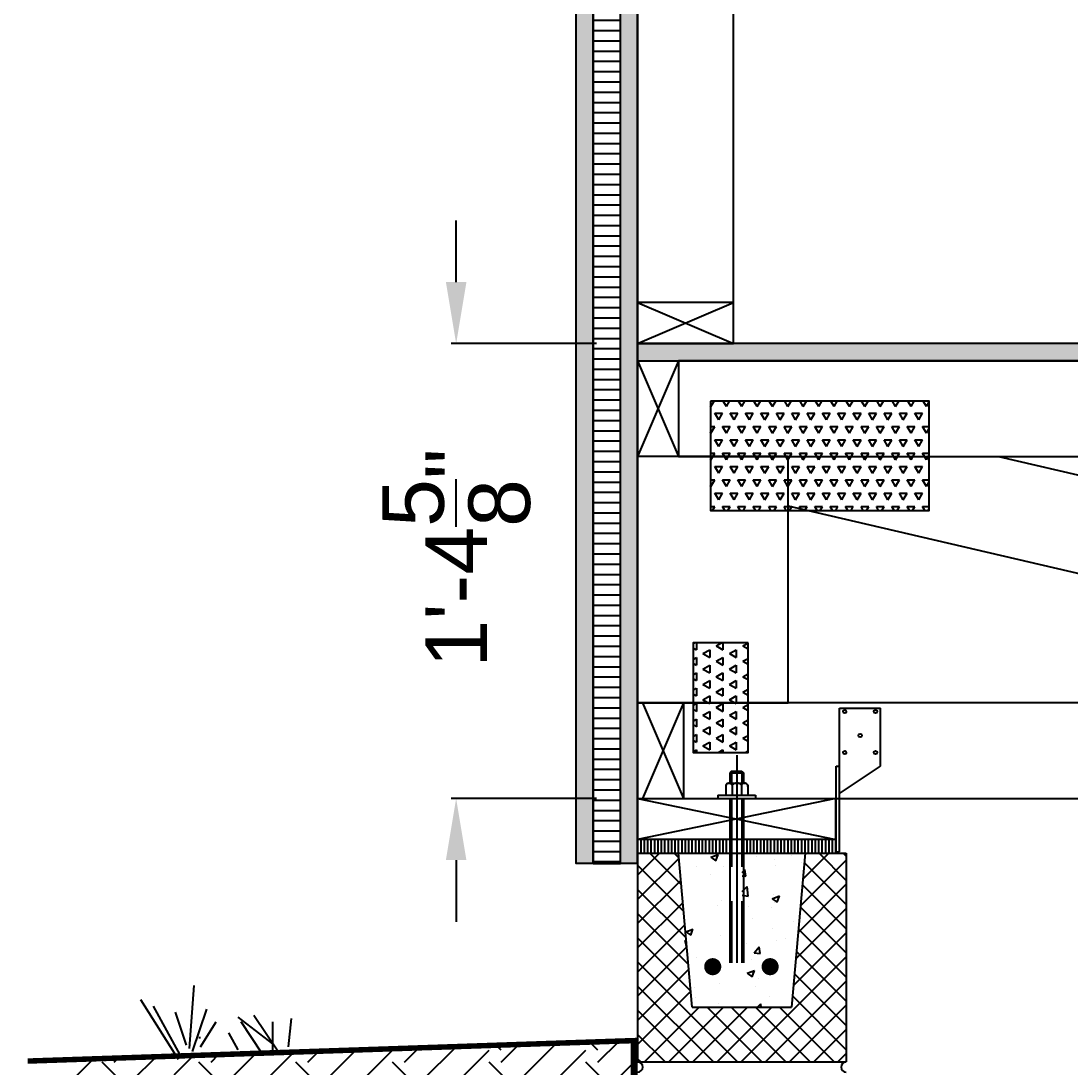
# Model space of a CAD drawing. Header units: inches. Extents: x -1316 to 22433, y -200 to 8737.
# Drawn here: x 981.29 to 1019.67, y -83.29 to -45.03 of the extents above; entities that cross this region are included whole.
import ezdxf

# ---------------------------------------------------------------- set-up
doc = ezdxf.new("R2010")
doc.units = ezdxf.units.IN
doc.header["$LTSCALE"] = 10
doc.header["$MEASUREMENT"] = 0
doc.header["$PDMODE"] = 34
doc.header["$PDSIZE"] = 18
doc.linetypes.add('CENTER', pattern=[2, 1.25, -0.25, 0.25, -0.25])
doc.linetypes.add('HIDDEN', pattern=[0.375, 0.25, -0.125])
doc.layers.get('0').update_dxf_attribs({"linetype": 'CONTINUOUS'})
doc.layers.get('DefPoints').update_dxf_attribs({"linetype": 'CONTINUOUS'})
for name, color, linetype in [('S-DIMS', 4, 'CONTINUOUS'), ('S-FLOR', 7, 'CONTINUOUS'), ('S-FOUND', 7, 'CONTINUOUS'), ('S-HATCH', 5, 'CONTINUOUS'), ('S-HDWR', 104, 'CONTINUOUS'), ('S-PLATE', 190, 'CONTINUOUS'), ('S-WALL', 6, 'CONTINUOUS')]:
    doc.layers.add(name, color=color, linetype=linetype)
doc.styles.add('style1', font='arial.ttf')
doc.dimstyles.new('1-2', dxfattribs={"dimtxt": 2.25, "dimasz": 2.25, "dimexe": 0.18, "dimexo": 1.5, "dimgap": 1.5, "dimtad": 0, "dimdec": 4, "dimrnd": 0.0625, "dimzin": 0, "dimdsep": 46, "dimlunit": 4, "dimtxsty": 'style1', "dimcen": 0.09, "dimazin": 0, "dimtfac": 1, "dimtdec": 4, "dimtofl": 0, "dimtmove": 0, "dimatfit": 0, "dimfxl": 1, "dimtolj": 1, "dimtzin": 0, "dimarcsym": 0})
pattern_1 = [(90, (1319.4375, 2e-13), (-0.25, 2e-17), []), (135, (1319.4375, 2e-13), (-0.5, -0.5), [0.3535534, -0.7071077])]

# ---------------------------------------------------------------- blocks, each defined once
blk = doc.blocks.new('*X626')
at = {"color": 0}
for p, q in [((23.36, 58.291), (23.298, 58.353)), ((23.36, 57.849), (23.884, 58.373)), ((24.023, 57.186), (25.256, 58.419)), ((26.896, 58.291), (26.718, 58.468)), ((26.896, 57.849), (27.543, 58.496)), ((27.559, 57.186), (28.915, 58.543)), ((30.431, 58.291), (30.138, 58.584)), ((30.431, 57.849), (31.202, 58.62)), ((11.079, 57.058), (11.991, 57.971)), ((12.754, 57.849), (12.906, 58.002)), ((13.416, 57.186), (14.278, 58.048)), ((14.079, 56.523), (15.651, 58.094)), ((16.289, 57.849), (16.565, 58.125)), ((16.952, 57.186), (17.938, 58.172)), ((17.615, 56.523), (19.31, 58.218)), ((19.825, 57.849), (20.225, 58.249)), ((20.488, 57.186), (21.597, 58.295)), ((21.15, 56.523), (22.918, 58.291)), ((24.686, 56.523), (26.454, 58.291)), ((28.222, 56.523), (29.989, 58.291)), ((14.079, 56.081), (12.312, 57.849)), ((17.615, 56.081), (15.847, 57.849)), ((21.15, 56.081), (19.383, 57.849)), ((24.686, 56.081), (22.918, 57.849)), ((28.222, 56.081), (26.454, 57.849)), ((31.707, 56.132), (29.989, 57.849)), ((31.094, 57.186), (31.707, 57.799)), ((13.416, 55.418), (11.649, 57.186)), ((16.952, 55.418), (15.184, 57.186)), ((20.488, 55.418), (18.72, 57.186)), ((24.023, 55.418), (22.255, 57.186)), ((27.559, 55.418), (25.791, 57.186)), ((31.094, 55.418), (29.326, 57.186)), ((16.289, 54.755), (14.521, 56.523)), ((19.825, 54.755), (18.057, 56.523)), ((23.36, 54.755), (21.592, 56.523)), ((26.896, 54.755), (25.128, 56.523)), ((30.431, 54.755), (28.663, 56.523)), ((12.754, 54.755), (11.275, 56.234)), ((12.754, 54.314), (14.521, 56.081)), ((16.289, 54.314), (18.057, 56.081)), ((19.825, 54.314), (21.592, 56.081)), ((23.36, 54.314), (25.128, 56.081)), ((26.896, 54.314), (28.663, 56.081)), ((11.482, 55.252), (11.649, 55.418)), ((13.416, 53.651), (15.184, 55.418)), ((16.952, 53.651), (18.72, 55.418)), ((20.488, 53.651), (22.255, 55.418)), ((24.023, 53.651), (25.791, 55.418)), ((27.559, 53.651), (29.326, 55.418)), ((30.431, 54.314), (31.707, 55.589)), ((11.675, 54.119), (12.312, 54.755)), ((14.079, 52.988), (15.847, 54.755)), ((17.615, 52.988), (19.383, 54.755)), ((21.15, 52.988), (22.918, 54.755)), ((24.686, 52.988), (26.454, 54.755)), ((28.222, 52.988), (29.989, 54.755)), ((14.079, 52.546), (12.312, 54.314)), ((17.615, 52.546), (15.847, 54.314)), ((21.15, 52.546), (19.383, 54.314)), ((24.686, 52.546), (22.918, 54.314)), ((28.222, 52.546), (26.454, 54.314)), ((31.707, 52.596), (29.989, 54.314)), ((31.094, 53.651), (31.707, 54.263)), ((13.416, 51.883), (11.75, 53.55)), ((16.952, 51.883), (15.184, 53.651)), ((20.488, 51.883), (18.72, 53.651)), ((24.023, 51.883), (22.255, 53.651)), ((27.559, 51.883), (25.791, 53.651)), ((31.094, 51.883), (29.326, 53.651)), ((16.289, 51.22), (14.521, 52.988)), ((19.825, 51.22), (18.057, 52.988)), ((23.36, 51.22), (21.592, 52.988)), ((26.896, 51.22), (25.128, 52.988)), ((30.431, 51.22), (28.663, 52.988)), ((12.754, 50.778), (14.521, 52.546)), ((16.289, 50.778), (18.057, 52.546)), ((19.825, 50.778), (21.592, 52.546)), ((23.36, 50.778), (25.128, 52.546)), ((26.896, 50.778), (28.663, 52.546)), ((12.754, 51.22), (11.896, 52.078)), ((13.416, 50.115), (15.184, 51.883)), ((16.952, 50.115), (18.72, 51.883)), ((20.488, 50.115), (22.255, 51.883)), ((24.023, 50.115), (25.791, 51.883)), ((27.559, 50.115), (29.326, 51.883)), ((30.431, 50.778), (31.707, 52.053)), ((12.015, 50.923), (12.312, 51.22)), ((14.079, 49.452), (15.847, 51.22)), ((17.615, 49.452), (19.383, 51.22)), ((21.15, 49.452), (22.918, 51.22)), ((24.686, 49.452), (26.454, 51.22)), ((28.222, 49.452), (29.989, 51.22)), ((14.079, 49.01), (12.312, 50.778)), ((17.615, 49.01), (15.847, 50.778)), ((21.15, 49.01), (19.383, 50.778)), ((24.686, 49.01), (22.918, 50.778)), ((28.222, 49.01), (26.454, 50.778)), ((31.707, 49.061), (29.989, 50.778)), ((31.094, 50.115), (31.707, 50.728)), ((16.952, 48.347), (15.184, 50.115)), ((20.488, 48.347), (18.72, 50.115)), ((24.023, 48.347), (22.255, 50.115)), ((27.559, 48.347), (25.791, 50.115)), ((31.094, 48.347), (29.326, 50.115)), ((16.289, 47.684), (14.521, 49.452)), ((19.825, 47.684), (18.057, 49.452)), ((23.36, 47.684), (21.592, 49.452)), ((26.896, 47.684), (25.128, 49.452)), ((30.431, 47.684), (28.663, 49.452)), ((13.416, 48.347), (12.813, 48.951)), ((13.27, 47.759), (14.521, 49.01)), ((16.289, 47.242), (18.057, 49.01)), ((19.825, 47.242), (21.592, 49.01)), ((23.36, 47.242), (25.128, 49.01)), ((26.896, 47.242), (28.663, 49.01)), ((30.431, 47.242), (31.707, 48.518)), ((13.484, 46.647), (15.184, 48.347)), ((16.952, 46.58), (18.72, 48.347)), ((20.488, 46.58), (22.255, 48.347)), ((24.023, 46.58), (25.791, 48.347)), ((27.559, 46.58), (29.326, 48.347)), ((14.079, 45.917), (15.847, 47.684)), ((17.615, 45.917), (19.383, 47.684)), ((21.15, 45.917), (22.918, 47.684)), ((24.686, 45.917), (26.454, 47.684)), ((28.222, 45.917), (29.989, 47.684)), ((17.615, 45.475), (15.847, 47.242)), ((21.15, 45.475), (19.383, 47.242)), ((24.686, 45.475), (22.918, 47.242)), ((28.222, 45.475), (26.454, 47.242)), ((31.707, 45.525), (29.989, 47.242)), ((31.094, 46.58), (31.707, 47.192)), ((16.952, 44.812), (15.184, 46.58)), ((20.488, 44.812), (18.72, 46.58)), ((24.023, 44.812), (22.255, 46.58)), ((27.559, 44.812), (25.791, 46.58)), ((31.094, 44.812), (29.326, 46.58)), ((14.079, 45.475), (13.524, 46.03)), ((16.289, 44.149), (14.521, 45.917)), ((19.825, 44.149), (18.057, 45.917)), ((23.36, 44.149), (21.592, 45.917)), ((26.896, 44.149), (25.128, 45.917)), ((30.431, 44.149), (28.663, 45.917)), ((13.308, 44.261), (14.521, 45.475)), ((16.289, 43.707), (18.057, 45.475)), ((19.825, 43.707), (21.592, 45.475)), ((23.36, 43.707), (25.128, 45.475)), ((26.896, 43.707), (28.663, 45.475)), ((30.431, 43.707), (31.707, 44.982)), ((13.416, 43.044), (15.184, 44.812)), ((16.952, 43.044), (18.72, 44.812)), ((20.488, 43.044), (22.255, 44.812)), ((24.023, 43.044), (25.791, 44.812)), ((27.709, 43.195), (29.326, 44.812)), ((14.079, 42.381), (15.847, 44.149)), ((17.615, 42.381), (19.383, 44.149)), ((21.15, 42.381), (22.918, 44.149)), ((24.841, 42.536), (26.454, 44.149)), ((29.274, 43.434), (29.989, 44.149)), ((17.615, 41.939), (15.847, 43.707)), ((21.15, 41.939), (19.383, 43.707)), ((24.371, 42.254), (22.918, 43.707)), ((27.066, 43.094), (26.454, 43.707)), ((30.125, 43.572), (29.989, 43.707)), ((14.079, 41.939), (12.894, 43.125)), ((16.952, 41.276), (15.184, 43.044)), ((20.488, 41.276), (18.72, 43.044)), ((23.7, 41.599), (22.255, 43.044)), ((25.947, 42.888), (25.791, 43.044)), ((13.416, 41.276), (12.428, 42.265)), ((16.289, 40.613), (14.521, 42.381)), ((19.825, 40.613), (18.057, 42.381)), ((23.115, 40.859), (21.592, 42.381)), ((12.754, 40.171), (14.521, 41.939)), ((16.289, 40.171), (18.057, 41.939)), ((19.825, 40.171), (21.592, 41.939)), ((12.754, 40.613), (11.907, 41.46)), ((13.416, 39.508), (15.184, 41.276)), ((16.952, 39.508), (18.72, 41.276)), ((20.488, 39.508), (22.255, 41.276)), ((10.544, 38.846), (12.312, 40.613)), ((14.079, 38.846), (15.847, 40.613)), ((17.615, 38.846), (19.383, 40.613)), ((21.15, 38.846), (22.918, 40.613)), ((14.079, 38.404), (12.312, 40.171)), ((17.615, 38.404), (15.847, 40.171)), ((21.15, 38.404), (19.383, 40.171)), ((13.416, 37.741), (11.649, 39.508)), ((16.952, 37.741), (15.184, 39.508)), ((20.488, 37.741), (18.72, 39.508)), ((22.329, 39.435), (22.255, 39.508)), ((10.544, 38.404), (10.06, 38.888)), ((12.754, 37.078), (10.986, 38.846)), ((16.289, 37.078), (14.521, 38.846)), ((19.825, 37.078), (18.057, 38.846)), ((22.041, 38.397), (21.592, 38.846)), ((9.342, 36.76), (10.986, 38.404)), ((12.754, 36.636), (14.521, 38.404)), ((16.289, 36.636), (18.057, 38.404)), ((19.825, 36.636), (21.592, 38.404)), ((9.881, 37.741), (9.584, 38.037)), ((9.881, 35.973), (11.649, 37.741)), ((13.416, 35.973), (15.184, 37.741)), ((16.952, 35.973), (18.72, 37.741)), ((20.488, 35.973), (21.976, 37.461)), ((10.544, 35.31), (12.312, 37.078)), ((14.079, 35.31), (15.847, 37.078)), ((17.615, 35.31), (19.383, 37.078)), ((14.079, 34.868), (12.312, 36.636)), ((17.615, 34.868), (15.847, 36.636)), ((21.15, 34.868), (19.383, 36.636)), ((21.15, 35.31), (22.129, 36.289)), ((10.544, 34.868), (9.444, 35.968)), ((13.416, 34.205), (11.649, 35.973)), ((16.952, 34.205), (15.184, 35.973)), ((20.488, 34.205), (18.72, 35.973)), ((12.754, 33.542), (10.986, 35.31)), ((16.289, 33.542), (14.521, 35.31)), ((19.825, 33.542), (18.057, 35.31)), ((23.36, 33.542), (21.592, 35.31)), ((9.503, 33.386), (10.986, 34.868)), ((12.754, 33.1), (14.521, 34.868)), ((16.289, 33.1), (18.057, 34.868)), ((19.825, 33.1), (21.592, 34.868)), ((9.881, 34.205), (9.572, 34.514)), ((9.881, 32.437), (11.649, 34.205)), ((13.416, 32.437), (15.184, 34.205)), ((16.952, 32.437), (18.72, 34.205)), ((20.488, 32.437), (22.255, 34.205)), ((10.544, 31.774), (12.312, 33.542)), ((14.079, 31.774), (15.847, 33.542)), ((17.615, 31.774), (19.383, 33.542)), ((21.15, 31.774), (22.918, 33.542)), ((14.079, 31.333), (12.312, 33.1)), ((17.615, 31.333), (15.847, 33.1)), ((21.15, 31.333), (19.383, 33.1)), ((23.644, 32.374), (22.918, 33.1)), ((23.36, 33.1), (23.644, 33.384)), ((10.544, 31.333), (9.428, 32.448)), ((13.416, 30.67), (11.649, 32.437)), ((16.952, 30.67), (15.184, 32.437)), ((20.488, 30.67), (18.72, 32.437)), ((23.644, 31.049), (22.255, 32.437)), ((12.754, 30.007), (10.986, 31.774)), ((16.289, 30.007), (14.521, 31.774)), ((19.825, 30.007), (18.057, 31.774)), ((23.36, 30.007), (21.592, 31.774)), ((9.881, 30.67), (9.4, 31.15)), ((9.592, 29.939), (10.986, 31.333)), ((12.754, 29.565), (14.521, 31.333)), ((16.289, 29.565), (18.057, 31.333)), ((19.825, 29.565), (21.592, 31.333)), ((9.99, 29.011), (11.649, 30.67)), ((13.416, 28.902), (15.184, 30.67)), ((16.952, 28.902), (18.72, 30.67)), ((20.488, 28.902), (22.255, 30.67)), ((10.544, 28.239), (12.312, 30.007)), ((14.079, 28.239), (15.847, 30.007)), ((17.615, 28.239), (19.383, 30.007)), ((21.15, 28.239), (22.918, 30.007)), ((14.079, 27.797), (12.312, 29.565)), ((17.615, 27.797), (15.847, 29.565)), ((21.15, 27.797), (19.383, 29.565)), ((23.644, 28.839), (22.918, 29.565)), ((23.36, 29.565), (23.644, 29.849)), ((13.416, 27.134), (11.649, 28.902)), ((16.952, 27.134), (15.184, 28.902)), ((20.488, 27.134), (18.72, 28.902)), ((23.644, 27.513), (22.255, 28.902)), ((12.754, 26.471), (10.986, 28.239)), ((16.289, 26.471), (14.521, 28.239)), ((19.825, 26.471), (18.057, 28.239)), ((23.36, 26.471), (21.592, 28.239)), ((10.83, 27.641), (10.986, 27.797)), ((12.754, 26.029), (14.521, 27.797)), ((16.289, 26.029), (18.057, 27.797)), ((19.825, 26.029), (21.592, 27.797)), ((11.187, 26.673), (11.649, 27.134)), ((13.416, 25.366), (15.184, 27.134)), ((16.952, 25.366), (18.72, 27.134)), ((20.488, 25.366), (22.255, 27.134)), ((11.003, 25.163), (12.312, 26.471)), ((14.079, 24.703), (15.847, 26.471)), ((17.615, 24.703), (19.383, 26.471)), ((21.15, 24.703), (22.918, 26.471)), ((23.36, 26.029), (23.644, 26.313)), ((14.079, 24.261), (12.312, 26.029)), ((17.615, 24.261), (15.847, 26.029)), ((21.15, 24.261), (19.383, 26.029)), ((23.644, 25.303), (22.918, 26.029)), ((13.416, 23.599), (11.649, 25.366)), ((16.952, 23.599), (15.184, 25.366)), ((20.488, 23.599), (18.72, 25.366)), ((23.644, 23.978), (22.255, 25.366)), ((12.328, 23.361), (10.986, 24.703)), ((16.289, 22.936), (14.521, 24.703)), ((19.825, 22.936), (18.057, 24.703)), ((23.36, 22.936), (21.592, 24.703)), ((10.968, 24.244), (10.986, 24.261)), ((13.342, 23.082), (14.521, 24.261)), ((16.289, 22.494), (18.057, 24.261)), ((19.825, 22.494), (21.592, 24.261)), ((14.39, 22.804), (15.184, 23.599)), ((17.077, 21.955), (18.72, 23.599)), ((20.488, 21.831), (22.255, 23.599)), ((15.412, 22.501), (15.847, 22.936)), ((18.107, 21.66), (19.383, 22.936)), ((21.214, 21.231), (22.918, 22.936)), ((23.36, 22.494), (23.644, 22.778)), ((16.049, 22.291), (15.847, 22.494)), ((20.619, 21.258), (19.383, 22.494)), ((23.644, 21.768), (22.918, 22.494)), ((19.115, 21.435), (18.72, 21.831)), ((22.743, 21.343), (22.255, 21.831))]:
    blk.add_line(p, q, dxfattribs=at)
blk = doc.blocks.new('*X619')
at = {"color": 0}
for p, q in [((35.183, 65.837), (35.446, 65.938)), ((35.183, 65.837), (35.37, 65.711)), ((35.37, 65.711), (35.446, 65.938)), ((36.844, 65.858), (36.844, 65.858)), ((37.529, 65.737), (37.529, 65.737)), ((38.149, 65.918), (38.149, 65.918)), ((38.483, 65.657), (38.483, 65.657)), ((34.651, 65.481), (34.651, 65.481)), ((35.63, 65.496), (35.63, 65.496)), ((36.332, 65.276), (36.425, 65.387)), ((36.468, 65.151), (36.425, 65.387)), ((37.542, 65.533), (37.542, 65.533)), ((35.167, 65.221), (35.167, 65.221)), ((36.332, 65.163), (36.468, 65.151)), ((36.332, 64.582), (36.513, 64.771)), ((36.554, 64.414), (36.513, 64.771)), ((37.484, 64.485), (37.484, 64.485)), ((35.584, 64.244), (35.584, 64.244)), ((36.332, 64.449), (36.554, 64.414)), ((37.427, 64.323), (37.69, 64.424)), ((37.427, 64.323), (37.614, 64.197)), ((37.494, 64.174), (37.494, 64.174)), ((37.614, 64.197), (37.69, 64.424)), ((34.178, 63.738), (34.178, 63.738)), ((35.41, 64.082), (35.41, 64.082)), ((36.553, 64.05), (36.553, 64.05)), ((37.417, 63.997), (37.417, 63.997)), ((34.196, 63.662), (34.196, 63.662)), ((36.689, 63.614), (36.689, 63.614)), ((38.21, 63.492), (38.21, 63.492)), ((34.268, 63.11), (34.531, 63.211)), ((34.268, 63.11), (34.455, 62.984)), ((34.455, 62.984), (34.531, 63.211)), ((34.496, 63.238), (34.496, 63.238)), ((35.539, 62.993), (35.539, 62.993)), ((37.438, 63.233), (37.438, 63.233)), ((34.241, 62.785), (34.249, 62.795)), ((34.278, 62.641), (34.249, 62.795)), ((34.293, 62.559), (34.278, 62.641)), ((36.505, 62.691), (36.505, 62.691)), ((37.59, 62.789), (37.59, 62.789)), ((37.929, 62.879), (37.929, 62.879)), ((34.261, 62.562), (34.293, 62.559)), ((36.765, 62.343), (36.946, 62.559)), ((36.765, 62.343), (36.99, 62.323)), ((36.99, 62.323), (36.946, 62.559)), ((34.662, 62.171), (34.662, 62.171)), ((36.669, 62.086), (36.669, 62.086)), ((37.392, 61.982), (37.392, 61.982)), ((35.493, 61.741), (35.493, 61.741)), ((36.512, 61.596), (36.775, 61.697)), ((36.512, 61.596), (36.699, 61.47)), ((36.699, 61.47), (36.775, 61.697)), ((34.575, 61.084), (34.575, 61.084)), ((35.516, 61.208), (35.516, 61.208)), ((36.833, 61.097), (36.833, 61.097)), ((36.94, 61.396), (36.94, 61.396)), ((34.64, 60.72), (34.64, 60.72)), ((37.346, 60.73), (37.346, 60.73)), ((35.447, 60.489), (35.447, 60.489)), ((36.888, 60.358), (37.011, 60.486)), ((37.026, 60.358), (37.011, 60.486))]:
    blk.add_line(p, q, dxfattribs=at)
blk = doc.blocks.new('*X620')
at = {"color": 0}
for p, q in [((32.457, 65.178), (33.262, 65.983)), ((32.457, 64.294), (33.972, 65.809)), ((34.059, 64.828), (32.904, 65.983)), ((33.973, 65.798), (33.788, 65.983)), ((38.411, 64.061), (40.082, 65.732)), ((38.497, 65.031), (39.449, 65.983)), ((40.082, 64.109), (38.551, 65.639)), ((40.082, 64.992), (39.091, 65.983)), ((40.082, 65.876), (39.975, 65.983)), ((34.146, 63.857), (32.457, 65.546)), ((32.457, 63.41), (34.044, 64.998)), ((34.232, 62.887), (32.457, 64.662)), ((38.325, 63.091), (40.082, 64.848)), ((40.082, 63.225), (38.479, 64.827)), ((32.457, 62.526), (34.116, 64.186)), ((34.318, 61.917), (32.457, 63.779)), ((38.238, 62.121), (40.082, 63.964)), ((40.082, 62.341), (38.407, 64.016)), ((32.457, 61.642), (34.189, 63.374)), ((38.152, 61.15), (40.082, 63.08)), ((40.082, 61.457), (38.335, 63.204)), ((34.404, 60.947), (32.457, 62.895)), ((32.457, 60.758), (34.261, 62.562)), ((36.243, 58.358), (40.082, 62.196)), ((40.082, 60.573), (38.262, 62.392)), ((36.109, 58.358), (32.457, 62.011)), ((32.457, 59.874), (34.333, 61.751)), ((40.082, 59.689), (38.19, 61.58)), ((35.226, 58.358), (32.457, 61.127)), ((37.127, 58.358), (40.082, 61.312)), ((32.457, 58.991), (34.405, 60.939)), ((40.082, 58.805), (38.118, 60.769)), ((32.708, 58.358), (34.708, 60.358)), ((33.592, 58.358), (35.592, 60.358)), ((34.476, 58.358), (36.476, 60.358)), ((36.993, 58.358), (34.993, 60.358)), ((35.36, 58.358), (37.36, 60.358)), ((37.877, 58.358), (35.877, 60.358)), ((38.761, 58.358), (36.761, 60.358)), ((39.645, 58.358), (37.645, 60.358)), ((38.011, 58.358), (40.082, 60.428)), ((34.342, 58.358), (32.457, 60.243)), ((38.895, 58.358), (40.082, 59.544)), ((33.458, 58.358), (32.457, 59.359)), ((32.574, 58.358), (32.457, 58.475)), ((39.779, 58.358), (40.082, 58.661))]:
    blk.add_line(p, q, dxfattribs=at)
blk = doc.blocks.new('*X624')
at = {"color": 0}
for p, q in [((32.507, 65.483), (32.507, 65.983)), ((32.632, 65.483), (32.632, 65.983)), ((32.757, 65.483), (32.757, 65.983)), ((32.882, 65.483), (32.882, 65.983)), ((33.007, 65.483), (33.007, 65.983)), ((33.132, 65.483), (33.132, 65.983)), ((33.257, 65.483), (33.257, 65.983)), ((33.382, 65.483), (33.382, 65.983)), ((33.507, 65.483), (33.507, 65.983)), ((33.632, 65.483), (33.632, 65.983)), ((33.757, 65.483), (33.757, 65.983)), ((33.882, 65.483), (33.882, 65.983)), ((34.007, 65.483), (34.007, 65.983)), ((34.132, 65.483), (34.132, 65.983)), ((34.257, 65.483), (34.257, 65.983)), ((34.382, 65.483), (34.382, 65.983)), ((34.507, 65.483), (34.507, 65.983)), ((34.632, 65.483), (34.632, 65.983)), ((34.757, 65.483), (34.757, 65.983)), ((34.882, 65.483), (34.882, 65.983)), ((35.007, 65.483), (35.007, 65.983)), ((35.132, 65.483), (35.132, 65.983)), ((35.257, 65.483), (35.257, 65.983)), ((35.382, 65.483), (35.382, 65.983)), ((35.507, 65.483), (35.507, 65.983)), ((35.632, 65.483), (35.632, 65.983)), ((35.757, 65.483), (35.757, 65.983)), ((36.382, 65.483), (36.382, 65.983)), ((36.507, 65.483), (36.507, 65.983)), ((36.632, 65.483), (36.632, 65.983)), ((36.757, 65.483), (36.757, 65.983)), ((36.882, 65.483), (36.882, 65.983)), ((37.007, 65.483), (37.007, 65.983)), ((37.132, 65.483), (37.132, 65.983)), ((37.257, 65.483), (37.257, 65.983)), ((37.382, 65.483), (37.382, 65.983)), ((37.507, 65.483), (37.507, 65.983)), ((37.632, 65.483), (37.632, 65.983)), ((37.757, 65.483), (37.757, 65.983)), ((37.882, 65.483), (37.882, 65.983)), ((38.007, 65.483), (38.007, 65.983)), ((38.132, 65.483), (38.132, 65.983)), ((38.257, 65.483), (38.257, 65.983)), ((38.382, 65.483), (38.382, 65.983)), ((38.507, 65.483), (38.507, 65.983)), ((38.632, 65.483), (38.632, 65.983)), ((38.757, 65.483), (38.757, 65.983)), ((38.882, 65.483), (38.882, 65.983)), ((39.007, 65.483), (39.007, 65.983)), ((39.132, 65.483), (39.132, 65.983)), ((39.257, 65.483), (39.257, 65.983)), ((39.382, 65.483), (39.382, 65.983)), ((39.507, 65.483), (39.507, 65.983)), ((39.632, 65.483), (39.632, 65.983))]:
    blk.add_line(p, q, dxfattribs=at)
blk = doc.blocks.new('CRL')
at = {"linetype": 'CENTER'}
blk.add_line((-28.346, 1.588, -0.016), (-28.346, -6.001, -0.016), dxfattribs=at)
for p, q in [((-31.971, 0, -0.016), (-24.721, 0, -0.016)), ((-31.971, 0, -0.016), (-24.721, -1.5, -0.016)), ((-24.721, 0, -0.016), (-31.971, -1.5, -0.016)), ((-24.721, -2, -0.016), (-24.721, 0, -0.016)), ((-24.721, -1.5, -0.016), (-31.971, -1.5, -0.016)), ((-31.971, -2, -0.016), (-31.971, -9.625, -0.016)), ((-31.971, -2, -0.016), (-24.721, -2, -0.016)), ((-31.971, -2, -0.016), (-24.346, -2, -0.016)), ((-29.971, -7.625, -0.016), (-30.471, -2, -0.016)), ((-25.846, -2, -0.016), (-26.346, -7.625, -0.016)), ((-24.346, -2, -0.016), (-24.346, -9.625, -0.016)), ((-29.971, -7.625, -0.016), (-26.346, -7.625, -0.016)), ((-31.971, -9.625, -0.016), (-24.346, -9.625, -0.016))]:
    blk.add_line(p, q)
at = {"const_width": 0.312, "elevation": -0.016}
for points in [[(-29.382, -6.145, 1), (-29.069, -6.145, 1)], [(-27.284, -6.145, 1), (-26.971, -6.145, 1)]]:
    blk.add_lwpolyline(points, format="xyb", close=True, dxfattribs=at)
at = {"const_width": 0.25, "elevation": -0.016}
blk.add_lwpolyline([(-32.096, -8.846), (-32.096, -31.875)], dxfattribs=at)
for centre, start, end in [((-31.971, -9.812, -0.016), 270, 90), ((-24.346, -9.812, -0.016), 90, 270)]:
    blk.add_arc(centre, 0.188, start, end)
at = {"layer": 'S-HATCH'}
for p, q in [((-48.351, -9.132, -0.016), (-48.179, -6.836, -0.016)), ((-48.753, -9.533, -0.016), (-50.131, -7.353, -0.016)), ((-48.695, -9.361, -0.016), (-49.671, -7.582, -0.016)), ((-48.466, -9.017, -0.016), (-48.868, -7.812, -0.016)), ((-48.236, -9.246, -0.016), (-47.72, -7.697, -0.016)), ((-45.308, -8.959, -0.016), (-46.571, -7.984, -0.016)), ((-45.079, -9.304, -0.016), (-45.997, -7.926, -0.016)), ((-44.734, -9.074, -0.016), (-44.62, -8.041, -0.016)), ((-47.949, -9.074, -0.016), (-47.375, -8.156, -0.016)), ((-45.71, -9.304, -0.016), (-46.457, -8.156, -0.016)), ((-45.308, -9.304, -0.016), (-45.308, -8.156, -0.016)), ((-48.007, -8.73, -0.016), (-47.949, -8.73, -0.016)), ((-46.571, -9.189, -0.016), (-46.916, -8.558, -0.016))]:
    blk.add_line(p, q, dxfattribs=at)
at = {"layer": 'S-HATCH', "const_width": 0.2, "elevation": -0.016}
blk.add_lwpolyline([(-31.971, -8.842), (-54.268, -9.595)], dxfattribs=at)
at = {"layer": 'S-HDWR'}
for p, q in [((-24.587, -1.947, -0.016), (-24.587, 3.303, -0.016)), ((-24.587, 3.303, -0.016), (-23.087, 3.303, -0.016)), ((-23.087, 1.178, -0.016), (-23.087, 3.303, -0.016)), ((-24.712, -1.947, -0.016), (-24.712, 1.178, -0.016)), ((-24.712, 1.178, -0.016), (-24.587, 1.178, -0.016)), ((-24.587, 0.178, -0.016), (-23.087, 1.178, -0.016)), ((-28.533, 1, -0.016), (-28.596, 0.938, -0.016)), ((-28.596, 0.938, -0.016), (-28.596, 0.562, -0.016)), ((-28.581, 0.934, -0.016), (-28.096, 0.938, -0.016)), ((-28.533, 1, -0.016), (-28.158, 1, -0.016)), ((-28.158, 1, -0.016), (-28.096, 0.938, -0.016)), ((-28.096, 0.938, -0.016), (-28.096, 0.562, -0.016)), ((-28.752, 0.489, -0.016), (-28.679, 0.562, -0.016)), ((-28.752, 0.489, -0.016), (-28.752, 0.125, -0.016)), ((-28.679, 0.562, -0.016), (-28.013, 0.562, -0.016)), ((-28.514, 0.491, -0.016), (-28.514, 0.125, -0.016)), ((-28.178, 0.491, -0.016), (-28.178, 0.125, -0.016)), ((-27.94, 0.489, -0.016), (-28.013, 0.562, -0.016)), ((-27.94, 0.489, -0.016), (-27.94, 0.125, -0.016)), ((-29.033, 0.125, -0.016), (-29.033, 0, -0.016)), ((-29.033, 0.125, -0.016), (-27.658, 0.125, -0.016)), ((-28.596, 0, -0.016), (-28.596, -6.001, -0.016)), ((-28.096, 0, -0.016), (-28.096, -6.001, -0.016)), ((-27.658, 0.125, -0.016), (-27.658, 0, -0.016)), ((-24.712, -1.947, -0.016), (-24.587, -1.947, -0.016))]:
    blk.add_line(p, q, dxfattribs=at)
at = {"layer": 'S-HDWR', "linetype": 'HIDDEN'}
for p, q in [((-28.533, 0.938, -0.016), (-28.533, 0.562, -0.016)), ((-28.158, 0.938, -0.016), (-28.158, 0.562, -0.016)), ((-28.533, 0, -0.016), (-28.533, -6.001, -0.016)), ((-28.158, 0, -0.016), (-28.158, -6.001, -0.016))]:
    blk.add_line(p, q, dxfattribs=at)
at = {"layer": 'S-HDWR'}
for centre in [(-24.4, 3.178, -0.016), (-23.275, 3.178, -0.016), (-23.837, 2.303, -0.016), (-24.4, 1.678, -0.016), (-23.275, 1.678, -0.016)]:
    blk.add_circle(centre, 0.0625, dxfattribs=at)
for centre, radius, start, end in [((-28.627, 0.438, -0.016), 0.125, 25.3371, 180), ((-28.346, 0.329, -0.016), 0.234, 43.9544, 136.0456), ((-28.065, 0.438, -0.016), 0.125, 0, 154.6629)]:
    blk.add_arc(centre, radius, start, end, dxfattribs=at)
at = {"layer": 'S-HATCH'}
for name, p in [('*X624', (-64.478, -67.483, -0.016)), ('*X620', (-64.427, -67.983, -0.016)), ('*X619', (-64.478, -67.983, -0.016)), ('*X626', (-63.853, -67.483, -0.016))]:
    blk.add_blockref(name, p, dxfattribs=at)
blk = doc.blocks.new('*U647')
at = {"layer": 'S-FOUND'}
blk.add_blockref('CRL', (31.971, 0, 0.016), dxfattribs=at)
blk = doc.blocks.new('19 IN SKIRT NO LDGR')
at = {"layer": 'S-HATCH'}
h = blk.add_hatch(dxfattribs=at)
h.set_pattern_fill('DOLMIT', color=256, angle=90, style=0)
h.set_pattern_definition(pattern_1)
h.paths.add_polyline_path([(-1.625, -19), (-2.25, -19), (-2.25, 92.5), (-1.625, 92.5)])
h = blk.add_hatch(dxfattribs=at)
h.set_pattern_fill('ANSI31', color=256, scale=3, angle=135, style=0)
h.set_pattern_definition([(180, (1319.4375, 2e-13), (-6e-17, -0.375), [])])
h.paths.add_polyline_path([(-0.625, 92.5), (-1.625, 92.5), (-1.625, -19), (-0.625, -19)])
h = blk.add_hatch(dxfattribs=at)
h.set_pattern_fill('DOLMIT', color=256, angle=90, style=0)
h.set_pattern_definition(pattern_1)
h.paths.add_polyline_path([(0, -19), (-0.625, -19), (-0.625, 92.5), (0, 92.5)])
for points in [[(-1.625, -19), (-2.25, -19), (-2.25, 92.5), (-1.625, 92.5)], [(-0.625, 92.5), (-1.625, 92.5), (-1.625, -19), (-0.625, -19)], [(0, -19), (-0.625, -19), (-0.625, 92.5), (0, 92.5)]]:
    blk.add_lwpolyline(points, close=True, dxfattribs=at)
at = {"layer": 'S-WALL'}
for p, q in [((0, -19), (0, 95)), ((3.5, 0), (3.5, 95)), ((-1.625, -19), (-1.625, 92.5)), ((-0.625, -19), (-0.625, 92.5)), ((3.5, 1.5), (0, 1.5)), ((0, 0), (3.5, 1.5)), ((0, 1.5), (3.5, 0)), ((0, -19), (-1.625, -19))]:
    blk.add_line(p, q, dxfattribs=at)
blk.add_lwpolyline([(0, 0), (3.5, 0)], dxfattribs=at)
blk = doc.blocks.new('BOX')
blk.add_lwpolyline([(0, 0), (1, 0), (1, 1), (0, 1)], close=True)
blk = doc.blocks.new('*X642')
at = {"color": 0}
for p, q in [((586.528, -102.391), (586.421, -102.206)), ((586.528, -102.391), (586.634, -102.206)), ((587.09, -102.391), (586.983, -102.206)), ((587.09, -102.391), (587.197, -102.206)), ((587.653, -102.391), (587.546, -102.206)), ((587.653, -102.391), (587.759, -102.206)), ((588.215, -102.391), (588.108, -102.206)), ((588.215, -102.391), (588.322, -102.206)), ((588.778, -102.391), (588.671, -102.206)), ((588.778, -102.391), (588.884, -102.206)), ((589.34, -102.391), (589.233, -102.206)), ((589.34, -102.391), (589.447, -102.206)), ((589.903, -102.391), (589.796, -102.206)), ((589.903, -102.391), (590.009, -102.206)), ((590.419, -102.312), (590.358, -102.206)), ((586.809, -102.879), (586.668, -102.635)), ((586.668, -102.635), (586.949, -102.635)), ((586.809, -102.879), (586.949, -102.635)), ((587.371, -102.879), (587.231, -102.635)), ((587.231, -102.635), (587.512, -102.635)), ((587.371, -102.879), (587.512, -102.635)), ((587.934, -102.879), (587.793, -102.635)), ((587.793, -102.635), (588.074, -102.635)), ((587.934, -102.879), (588.074, -102.635)), ((588.496, -102.879), (588.356, -102.635)), ((588.356, -102.635), (588.637, -102.635)), ((588.496, -102.879), (588.637, -102.635)), ((589.059, -102.879), (588.918, -102.635)), ((588.918, -102.635), (589.199, -102.635)), ((589.059, -102.879), (589.199, -102.635)), ((589.621, -102.879), (589.481, -102.635)), ((589.481, -102.635), (589.762, -102.635)), ((589.621, -102.879), (589.762, -102.635)), ((590.184, -102.879), (590.043, -102.635)), ((590.043, -102.635), (590.324, -102.635)), ((590.184, -102.879), (590.324, -102.635)), ((586.419, -103.122), (586.668, -103.122)), ((586.528, -103.366), (586.419, -103.178)), ((586.528, -103.366), (586.668, -103.122)), ((587.09, -103.366), (586.949, -103.122)), ((586.949, -103.122), (587.231, -103.122)), ((587.09, -103.366), (587.231, -103.122)), ((587.653, -103.366), (587.512, -103.122)), ((587.512, -103.122), (587.793, -103.122)), ((587.653, -103.366), (587.793, -103.122)), ((588.215, -103.366), (588.074, -103.122)), ((588.074, -103.122), (588.356, -103.122)), ((588.215, -103.366), (588.356, -103.122)), ((588.778, -103.366), (588.637, -103.122)), ((588.637, -103.122), (588.918, -103.122)), ((588.778, -103.366), (588.918, -103.122)), ((589.34, -103.366), (589.199, -103.122)), ((589.199, -103.122), (589.481, -103.122)), ((589.34, -103.366), (589.481, -103.122)), ((589.903, -103.366), (589.762, -103.122)), ((589.762, -103.122), (590.043, -103.122)), ((589.903, -103.366), (590.043, -103.122)), ((590.419, -103.287), (590.324, -103.122)), ((590.324, -103.122), (590.419, -103.122)), ((586.809, -103.853), (586.668, -103.609)), ((586.668, -103.609), (586.949, -103.609)), ((586.809, -103.853), (586.949, -103.609)), ((587.371, -103.853), (587.231, -103.609)), ((587.231, -103.609), (587.512, -103.609)), ((587.371, -103.853), (587.512, -103.609)), ((587.934, -103.853), (587.793, -103.609)), ((587.793, -103.609), (588.074, -103.609)), ((587.934, -103.853), (588.074, -103.609)), ((588.496, -103.853), (588.356, -103.609)), ((588.356, -103.609), (588.637, -103.609)), ((588.496, -103.853), (588.637, -103.609)), ((589.059, -103.853), (588.918, -103.609)), ((588.918, -103.609), (589.199, -103.609)), ((589.059, -103.853), (589.199, -103.609)), ((589.621, -103.853), (589.481, -103.609)), ((589.481, -103.609), (589.762, -103.609)), ((589.621, -103.853), (589.762, -103.609)), ((590.184, -103.853), (590.043, -103.609)), ((590.043, -103.609), (590.324, -103.609)), ((590.184, -103.853), (590.324, -103.609)), ((586.419, -104.096), (586.668, -104.096)), ((586.45, -104.206), (586.419, -104.153)), ((586.605, -104.206), (586.668, -104.096)), ((587.013, -104.206), (586.949, -104.096)), ((586.949, -104.096), (587.231, -104.096)), ((587.167, -104.206), (587.231, -104.096)), ((587.575, -104.206), (587.512, -104.096)), ((587.512, -104.096), (587.793, -104.096)), ((587.73, -104.206), (587.793, -104.096)), ((588.138, -104.206), (588.074, -104.096)), ((588.074, -104.096), (588.356, -104.096)), ((588.292, -104.206), (588.356, -104.096)), ((588.7, -104.206), (588.637, -104.096)), ((588.637, -104.096), (588.918, -104.096)), ((588.855, -104.206), (588.918, -104.096)), ((589.263, -104.206), (589.199, -104.096)), ((589.199, -104.096), (589.481, -104.096)), ((589.417, -104.206), (589.481, -104.096)), ((589.825, -104.206), (589.762, -104.096)), ((589.762, -104.096), (590.043, -104.096)), ((589.98, -104.206), (590.043, -104.096)), ((590.388, -104.206), (590.324, -104.096)), ((590.324, -104.096), (590.419, -104.096))]:
    blk.add_line(p, q, dxfattribs=at)
blk = doc.blocks.new('*X641')
at = {"color": 0}
for p, q in [((-189.179, 365.148), (-189.2, 365.184)), ((-189.179, 365.148), (-189.061, 365.353)), ((-188.617, 365.148), (-188.735, 365.353)), ((-188.617, 365.148), (-188.499, 365.353)), ((-188.054, 365.148), (-188.172, 365.353)), ((-188.054, 365.148), (-187.936, 365.353)), ((-187.492, 365.148), (-187.61, 365.353)), ((-187.492, 365.148), (-187.374, 365.353)), ((-186.929, 365.148), (-187.047, 365.353)), ((-186.929, 365.148), (-186.811, 365.353)), ((-186.367, 365.148), (-186.485, 365.353)), ((-186.367, 365.148), (-186.249, 365.353)), ((-185.804, 365.148), (-185.922, 365.353)), ((-185.804, 365.148), (-185.686, 365.353)), ((-185.242, 365.148), (-185.36, 365.353)), ((-185.242, 365.148), (-185.124, 365.353)), ((-184.679, 365.148), (-184.797, 365.353)), ((-184.679, 365.148), (-184.561, 365.353)), ((-184.117, 365.148), (-184.235, 365.353)), ((-184.117, 365.148), (-183.999, 365.353)), ((-183.554, 365.148), (-183.672, 365.353)), ((-183.554, 365.148), (-183.436, 365.353)), ((-182.992, 365.148), (-183.11, 365.353)), ((-182.992, 365.148), (-182.874, 365.353)), ((-182.429, 365.148), (-182.547, 365.353)), ((-182.429, 365.148), (-182.311, 365.353)), ((-181.867, 365.148), (-181.985, 365.353)), ((-181.867, 365.148), (-181.749, 365.353)), ((-181.304, 365.148), (-181.422, 365.353)), ((-181.304, 365.148), (-181.2, 365.329)), ((-188.898, 364.661), (-189.039, 364.905)), ((-189.039, 364.905), (-188.757, 364.905)), ((-188.898, 364.661), (-188.757, 364.905)), ((-188.335, 364.661), (-188.476, 364.905)), ((-188.476, 364.905), (-188.195, 364.905)), ((-188.335, 364.661), (-188.195, 364.905)), ((-187.773, 364.661), (-187.914, 364.905)), ((-187.914, 364.905), (-187.632, 364.905)), ((-187.773, 364.661), (-187.632, 364.905)), ((-187.21, 364.661), (-187.351, 364.905)), ((-187.351, 364.905), (-187.07, 364.905)), ((-187.21, 364.661), (-187.07, 364.905)), ((-186.648, 364.661), (-186.789, 364.905)), ((-186.789, 364.905), (-186.507, 364.905)), ((-186.648, 364.661), (-186.507, 364.905)), ((-186.085, 364.661), (-186.226, 364.905)), ((-186.226, 364.905), (-185.945, 364.905)), ((-186.085, 364.661), (-185.945, 364.905)), ((-185.523, 364.661), (-185.664, 364.905)), ((-185.664, 364.905), (-185.382, 364.905)), ((-185.523, 364.661), (-185.382, 364.905)), ((-184.96, 364.661), (-185.101, 364.905)), ((-185.101, 364.905), (-184.82, 364.905)), ((-184.96, 364.661), (-184.82, 364.905)), ((-184.398, 364.661), (-184.539, 364.905)), ((-184.539, 364.905), (-184.257, 364.905)), ((-184.398, 364.661), (-184.257, 364.905)), ((-183.835, 364.661), (-183.976, 364.905)), ((-183.976, 364.905), (-183.695, 364.905)), ((-183.835, 364.661), (-183.695, 364.905)), ((-183.273, 364.661), (-183.414, 364.905)), ((-183.414, 364.905), (-183.132, 364.905)), ((-183.273, 364.661), (-183.132, 364.905)), ((-182.71, 364.661), (-182.851, 364.905)), ((-182.851, 364.905), (-182.57, 364.905)), ((-182.71, 364.661), (-182.57, 364.905)), ((-182.148, 364.661), (-182.289, 364.905)), ((-182.289, 364.905), (-182.007, 364.905)), ((-182.148, 364.661), (-182.007, 364.905)), ((-181.585, 364.661), (-181.726, 364.905)), ((-181.726, 364.905), (-181.445, 364.905)), ((-181.585, 364.661), (-181.445, 364.905)), ((-189.2, 364.418), (-189.039, 364.418)), ((-189.179, 364.174), (-189.039, 364.418)), ((-188.617, 364.174), (-188.757, 364.418)), ((-188.757, 364.418), (-188.476, 364.418)), ((-188.617, 364.174), (-188.476, 364.418)), ((-188.054, 364.174), (-188.195, 364.418)), ((-188.195, 364.418), (-187.914, 364.418)), ((-188.054, 364.174), (-187.914, 364.418)), ((-187.492, 364.174), (-187.632, 364.418)), ((-187.632, 364.418), (-187.351, 364.418)), ((-187.492, 364.174), (-187.351, 364.418)), ((-186.929, 364.174), (-187.07, 364.418)), ((-187.07, 364.418), (-186.789, 364.418)), ((-186.929, 364.174), (-186.789, 364.418)), ((-186.367, 364.174), (-186.507, 364.418)), ((-186.507, 364.418), (-186.226, 364.418)), ((-186.367, 364.174), (-186.226, 364.418)), ((-185.804, 364.174), (-185.945, 364.418)), ((-185.945, 364.418), (-185.664, 364.418)), ((-185.804, 364.174), (-185.664, 364.418)), ((-185.242, 364.174), (-185.382, 364.418)), ((-185.382, 364.418), (-185.101, 364.418)), ((-185.242, 364.174), (-185.101, 364.418)), ((-184.679, 364.174), (-184.82, 364.418)), ((-184.82, 364.418), (-184.539, 364.418)), ((-184.679, 364.174), (-184.539, 364.418)), ((-184.117, 364.174), (-184.257, 364.418)), ((-184.257, 364.418), (-183.976, 364.418)), ((-184.117, 364.174), (-183.976, 364.418)), ((-183.554, 364.174), (-183.695, 364.418)), ((-183.695, 364.418), (-183.414, 364.418)), ((-183.554, 364.174), (-183.414, 364.418)), ((-182.992, 364.174), (-183.132, 364.418)), ((-183.132, 364.418), (-182.851, 364.418)), ((-182.992, 364.174), (-182.851, 364.418)), ((-182.429, 364.174), (-182.57, 364.418)), ((-182.57, 364.418), (-182.289, 364.418)), ((-182.429, 364.174), (-182.289, 364.418)), ((-181.867, 364.174), (-182.007, 364.418)), ((-182.007, 364.418), (-181.726, 364.418)), ((-181.867, 364.174), (-181.726, 364.418)), ((-181.304, 364.174), (-181.445, 364.418)), ((-181.445, 364.418), (-181.2, 364.418)), ((-181.304, 364.174), (-181.2, 364.355)), ((-189.179, 364.174), (-189.2, 364.21)), ((-188.898, 363.687), (-189.039, 363.93)), ((-189.039, 363.93), (-188.757, 363.93)), ((-188.898, 363.687), (-188.757, 363.93)), ((-188.335, 363.687), (-188.476, 363.93)), ((-188.476, 363.93), (-188.195, 363.93)), ((-188.335, 363.687), (-188.195, 363.93)), ((-187.773, 363.687), (-187.914, 363.93)), ((-187.914, 363.93), (-187.632, 363.93)), ((-187.773, 363.687), (-187.632, 363.93)), ((-187.21, 363.687), (-187.351, 363.93)), ((-187.351, 363.93), (-187.07, 363.93)), ((-187.21, 363.687), (-187.07, 363.93)), ((-186.648, 363.687), (-186.789, 363.93)), ((-186.789, 363.93), (-186.507, 363.93)), ((-186.648, 363.687), (-186.507, 363.93)), ((-186.085, 363.687), (-186.226, 363.93)), ((-186.226, 363.93), (-185.945, 363.93)), ((-186.085, 363.687), (-185.945, 363.93)), ((-185.523, 363.687), (-185.664, 363.93)), ((-185.664, 363.93), (-185.382, 363.93)), ((-185.523, 363.687), (-185.382, 363.93)), ((-184.96, 363.687), (-185.101, 363.93)), ((-185.101, 363.93), (-184.82, 363.93)), ((-184.96, 363.687), (-184.82, 363.93)), ((-184.398, 363.687), (-184.539, 363.93)), ((-184.539, 363.93), (-184.257, 363.93)), ((-184.398, 363.687), (-184.257, 363.93)), ((-183.835, 363.687), (-183.976, 363.93)), ((-183.976, 363.93), (-183.695, 363.93)), ((-183.835, 363.687), (-183.695, 363.93)), ((-183.273, 363.687), (-183.414, 363.93)), ((-183.414, 363.93), (-183.132, 363.93)), ((-183.273, 363.687), (-183.132, 363.93)), ((-182.71, 363.687), (-182.851, 363.93)), ((-182.851, 363.93), (-182.57, 363.93)), ((-182.71, 363.687), (-182.57, 363.93)), ((-182.148, 363.687), (-182.289, 363.93)), ((-182.289, 363.93), (-182.007, 363.93)), ((-182.148, 363.687), (-182.007, 363.93)), ((-181.585, 363.687), (-181.726, 363.93)), ((-181.726, 363.93), (-181.445, 363.93)), ((-181.585, 363.687), (-181.445, 363.93)), ((-189.2, 363.443), (-189.039, 363.443)), ((-189.179, 363.2), (-189.2, 363.235)), ((-189.179, 363.2), (-189.039, 363.443)), ((-188.617, 363.2), (-188.757, 363.443)), ((-188.757, 363.443), (-188.476, 363.443)), ((-188.617, 363.2), (-188.476, 363.443)), ((-188.054, 363.2), (-188.195, 363.443)), ((-188.195, 363.443), (-187.914, 363.443)), ((-188.054, 363.2), (-187.914, 363.443)), ((-187.492, 363.2), (-187.632, 363.443)), ((-187.632, 363.443), (-187.351, 363.443)), ((-187.492, 363.2), (-187.351, 363.443)), ((-186.929, 363.2), (-187.07, 363.443)), ((-187.07, 363.443), (-186.789, 363.443)), ((-186.929, 363.2), (-186.789, 363.443)), ((-186.367, 363.2), (-186.507, 363.443)), ((-186.507, 363.443), (-186.226, 363.443)), ((-186.367, 363.2), (-186.226, 363.443)), ((-185.804, 363.2), (-185.945, 363.443)), ((-185.945, 363.443), (-185.664, 363.443)), ((-185.804, 363.2), (-185.664, 363.443)), ((-185.242, 363.2), (-185.382, 363.443)), ((-185.382, 363.443), (-185.101, 363.443)), ((-185.242, 363.2), (-185.101, 363.443)), ((-184.679, 363.2), (-184.82, 363.443)), ((-184.82, 363.443), (-184.539, 363.443)), ((-184.679, 363.2), (-184.539, 363.443)), ((-184.117, 363.2), (-184.257, 363.443)), ((-184.257, 363.443), (-183.976, 363.443)), ((-184.117, 363.2), (-183.976, 363.443)), ((-183.554, 363.2), (-183.695, 363.443)), ((-183.695, 363.443), (-183.414, 363.443)), ((-183.554, 363.2), (-183.414, 363.443)), ((-182.992, 363.2), (-183.132, 363.443)), ((-183.132, 363.443), (-182.851, 363.443)), ((-182.992, 363.2), (-182.851, 363.443)), ((-182.429, 363.2), (-182.57, 363.443)), ((-182.57, 363.443), (-182.289, 363.443)), ((-182.429, 363.2), (-182.289, 363.443)), ((-181.867, 363.2), (-182.007, 363.443)), ((-182.007, 363.443), (-181.726, 363.443)), ((-181.867, 363.2), (-181.726, 363.443)), ((-181.304, 363.2), (-181.445, 363.443)), ((-181.445, 363.443), (-181.2, 363.443)), ((-181.304, 363.2), (-181.2, 363.381)), ((-188.898, 362.713), (-189.039, 362.956)), ((-189.039, 362.956), (-188.757, 362.956)), ((-188.898, 362.713), (-188.757, 362.956)), ((-188.335, 362.713), (-188.476, 362.956)), ((-188.476, 362.956), (-188.195, 362.956)), ((-188.335, 362.713), (-188.195, 362.956)), ((-187.773, 362.713), (-187.914, 362.956)), ((-187.914, 362.956), (-187.632, 362.956)), ((-187.773, 362.713), (-187.632, 362.956)), ((-187.21, 362.713), (-187.351, 362.956)), ((-187.351, 362.956), (-187.07, 362.956)), ((-187.21, 362.713), (-187.07, 362.956)), ((-186.648, 362.713), (-186.789, 362.956)), ((-186.789, 362.956), (-186.507, 362.956)), ((-186.648, 362.713), (-186.507, 362.956)), ((-186.085, 362.713), (-186.226, 362.956)), ((-186.226, 362.956), (-185.945, 362.956)), ((-186.085, 362.713), (-185.945, 362.956)), ((-185.523, 362.713), (-185.664, 362.956)), ((-185.664, 362.956), (-185.382, 362.956)), ((-185.523, 362.713), (-185.382, 362.956)), ((-184.96, 362.713), (-185.101, 362.956)), ((-185.101, 362.956), (-184.82, 362.956)), ((-184.96, 362.713), (-184.82, 362.956)), ((-184.398, 362.713), (-184.539, 362.956)), ((-184.539, 362.956), (-184.257, 362.956)), ((-184.398, 362.713), (-184.257, 362.956)), ((-183.835, 362.713), (-183.976, 362.956)), ((-183.976, 362.956), (-183.695, 362.956)), ((-183.835, 362.713), (-183.695, 362.956)), ((-183.273, 362.713), (-183.414, 362.956)), ((-183.414, 362.956), (-183.132, 362.956)), ((-183.273, 362.713), (-183.132, 362.956)), ((-182.71, 362.713), (-182.851, 362.956)), ((-182.851, 362.956), (-182.57, 362.956)), ((-182.71, 362.713), (-182.57, 362.956)), ((-182.148, 362.713), (-182.289, 362.956)), ((-182.289, 362.956), (-182.007, 362.956)), ((-182.148, 362.713), (-182.007, 362.956)), ((-181.585, 362.713), (-181.726, 362.956)), ((-181.726, 362.956), (-181.445, 362.956)), ((-181.585, 362.713), (-181.445, 362.956)), ((-189.2, 362.469), (-189.039, 362.469)), ((-189.179, 362.225), (-189.039, 362.469)), ((-188.617, 362.225), (-188.757, 362.469)), ((-188.757, 362.469), (-188.476, 362.469)), ((-188.617, 362.225), (-188.476, 362.469)), ((-188.054, 362.225), (-188.195, 362.469)), ((-188.195, 362.469), (-187.914, 362.469)), ((-188.054, 362.225), (-187.914, 362.469)), ((-187.492, 362.225), (-187.632, 362.469)), ((-187.632, 362.469), (-187.351, 362.469)), ((-187.492, 362.225), (-187.351, 362.469)), ((-186.929, 362.225), (-187.07, 362.469)), ((-187.07, 362.469), (-186.789, 362.469)), ((-186.929, 362.225), (-186.789, 362.469)), ((-186.367, 362.225), (-186.507, 362.469)), ((-186.507, 362.469), (-186.226, 362.469)), ((-186.367, 362.225), (-186.226, 362.469)), ((-185.804, 362.225), (-185.945, 362.469)), ((-185.945, 362.469), (-185.664, 362.469)), ((-185.804, 362.225), (-185.664, 362.469)), ((-185.242, 362.225), (-185.382, 362.469)), ((-185.382, 362.469), (-185.101, 362.469)), ((-185.242, 362.225), (-185.101, 362.469)), ((-184.679, 362.225), (-184.82, 362.469)), ((-184.82, 362.469), (-184.539, 362.469)), ((-184.679, 362.225), (-184.539, 362.469)), ((-184.117, 362.225), (-184.257, 362.469)), ((-184.257, 362.469), (-183.976, 362.469)), ((-184.117, 362.225), (-183.976, 362.469)), ((-183.554, 362.225), (-183.695, 362.469)), ((-183.695, 362.469), (-183.414, 362.469)), ((-183.554, 362.225), (-183.414, 362.469)), ((-182.992, 362.225), (-183.132, 362.469)), ((-183.132, 362.469), (-182.851, 362.469)), ((-182.992, 362.225), (-182.851, 362.469)), ((-182.429, 362.225), (-182.57, 362.469)), ((-182.57, 362.469), (-182.289, 362.469)), ((-182.429, 362.225), (-182.289, 362.469)), ((-181.867, 362.225), (-182.007, 362.469)), ((-182.007, 362.469), (-181.726, 362.469)), ((-181.867, 362.225), (-181.726, 362.469)), ((-181.304, 362.225), (-181.445, 362.469)), ((-181.445, 362.469), (-181.2, 362.469)), ((-181.304, 362.225), (-181.2, 362.406)), ((-189.179, 362.225), (-189.2, 362.261)), ((-188.898, 361.738), (-189.039, 361.982)), ((-189.039, 361.982), (-188.757, 361.982)), ((-188.898, 361.738), (-188.757, 361.982)), ((-188.335, 361.738), (-188.476, 361.982)), ((-188.476, 361.982), (-188.195, 361.982)), ((-188.335, 361.738), (-188.195, 361.982)), ((-187.773, 361.738), (-187.914, 361.982)), ((-187.914, 361.982), (-187.632, 361.982)), ((-187.773, 361.738), (-187.632, 361.982)), ((-187.21, 361.738), (-187.351, 361.982)), ((-187.351, 361.982), (-187.07, 361.982)), ((-187.21, 361.738), (-187.07, 361.982)), ((-186.648, 361.738), (-186.789, 361.982)), ((-186.789, 361.982), (-186.507, 361.982)), ((-186.648, 361.738), (-186.507, 361.982)), ((-186.085, 361.738), (-186.226, 361.982)), ((-186.226, 361.982), (-185.945, 361.982)), ((-186.085, 361.738), (-185.945, 361.982)), ((-185.523, 361.738), (-185.664, 361.982)), ((-185.664, 361.982), (-185.382, 361.982)), ((-185.523, 361.738), (-185.382, 361.982)), ((-184.96, 361.738), (-185.101, 361.982)), ((-185.101, 361.982), (-184.82, 361.982)), ((-184.96, 361.738), (-184.82, 361.982)), ((-184.398, 361.738), (-184.539, 361.982)), ((-184.539, 361.982), (-184.257, 361.982)), ((-184.398, 361.738), (-184.257, 361.982)), ((-183.835, 361.738), (-183.976, 361.982)), ((-183.976, 361.982), (-183.695, 361.982)), ((-183.835, 361.738), (-183.695, 361.982)), ((-183.273, 361.738), (-183.414, 361.982)), ((-183.414, 361.982), (-183.132, 361.982)), ((-183.273, 361.738), (-183.132, 361.982)), ((-182.71, 361.738), (-182.851, 361.982)), ((-182.851, 361.982), (-182.57, 361.982)), ((-182.71, 361.738), (-182.57, 361.982)), ((-182.148, 361.738), (-182.289, 361.982)), ((-182.289, 361.982), (-182.007, 361.982)), ((-182.148, 361.738), (-182.007, 361.982)), ((-181.585, 361.738), (-181.726, 361.982)), ((-181.726, 361.982), (-181.445, 361.982)), ((-181.585, 361.738), (-181.445, 361.982)), ((-189.2, 361.495), (-189.039, 361.495)), ((-189.121, 361.353), (-189.039, 361.495)), ((-188.675, 361.353), (-188.757, 361.495)), ((-188.757, 361.495), (-188.476, 361.495)), ((-188.558, 361.353), (-188.476, 361.495)), ((-188.113, 361.353), (-188.195, 361.495)), ((-188.195, 361.495), (-187.914, 361.495)), ((-187.996, 361.353), (-187.914, 361.495)), ((-187.55, 361.353), (-187.632, 361.495)), ((-187.632, 361.495), (-187.351, 361.495)), ((-187.433, 361.353), (-187.351, 361.495)), ((-186.988, 361.353), (-187.07, 361.495)), ((-187.07, 361.495), (-186.789, 361.495)), ((-186.871, 361.353), (-186.789, 361.495)), ((-186.425, 361.353), (-186.507, 361.495)), ((-186.507, 361.495), (-186.226, 361.495)), ((-186.308, 361.353), (-186.226, 361.495)), ((-185.863, 361.353), (-185.945, 361.495)), ((-185.945, 361.495), (-185.664, 361.495)), ((-185.746, 361.353), (-185.664, 361.495)), ((-185.3, 361.353), (-185.382, 361.495)), ((-185.382, 361.495), (-185.101, 361.495)), ((-185.183, 361.353), (-185.101, 361.495)), ((-184.738, 361.353), (-184.82, 361.495)), ((-184.82, 361.495), (-184.539, 361.495)), ((-184.621, 361.353), (-184.539, 361.495)), ((-184.175, 361.353), (-184.257, 361.495)), ((-184.257, 361.495), (-183.976, 361.495)), ((-184.058, 361.353), (-183.976, 361.495)), ((-183.613, 361.353), (-183.695, 361.495)), ((-183.695, 361.495), (-183.414, 361.495)), ((-183.496, 361.353), (-183.414, 361.495)), ((-183.05, 361.353), (-183.132, 361.495)), ((-183.132, 361.495), (-182.851, 361.495)), ((-182.933, 361.353), (-182.851, 361.495)), ((-182.488, 361.353), (-182.57, 361.495)), ((-182.57, 361.495), (-182.289, 361.495)), ((-182.371, 361.353), (-182.289, 361.495)), ((-181.925, 361.353), (-182.007, 361.495)), ((-182.007, 361.495), (-181.726, 361.495)), ((-181.808, 361.353), (-181.726, 361.495)), ((-181.363, 361.353), (-181.445, 361.495)), ((-181.445, 361.495), (-181.2, 361.495)), ((-181.246, 361.353), (-181.2, 361.432))]:
    blk.add_line(p, q, dxfattribs=at)
blk = doc.blocks.new('*D657')
at = {"layer": 'DefPoints', "color": 0, "transparency": 16777216}
for p in [(-236.133, -0.625), (-229.5, -0.625), (-229.5, -17.25)]:
    blk.add_point(p, dxfattribs=at)
at = {"layer": 'S-DIMS', "color": 0, "lineweight": -2, "transparency": 16777216}
for p, q in [((-236.133, 1.625), (-236.133, 3.875)), ((-231, -0.625), (-236.313, -0.625)), ((-231, -17.25), (-236.313, -17.25)), ((-236.133, -19.5), (-236.133, -21.75))]:
    blk.add_line(p, q, dxfattribs=at)
at = {"layer": 'S-DIMS', "color": 0, "transparency": 16777216}
for points in [[(-236.508, 1.625), (-235.758, 1.625), (-236.133, -0.625)], [(-236.508, -19.5), (-235.758, -19.5), (-236.133, -17.25)]]:
    blk.add_solid(points, dxfattribs=at)
at = {"layer": 'S-DIMS', "color": 0, "transparency": 16777216, "insert": (-236.133, -8.463), "char_height": 2.25, "attachment_point": 5, "rotation": 90, "style": 'style1'}
blk.add_mtext('\\A1;1\'-4{\\H1.000000x;\\S5/8;}"', dxfattribs=at)
blk = doc.blocks.new('1200WBTECFLOORTRUSS')
at = {"layer": 'S-HATCH'}
h = blk.add_hatch(dxfattribs=at)
h.set_pattern_fill('DOLMIT', color=256, style=0)
h.set_pattern_definition([(0, (-47.8757, -280.13625), (0, 0.25), []), (45, (-47.8757, -280.13625), (-0.5, 0.5), [0.3535534, -0.7071077])])
h.paths.add_polyline_path([(-20, -1.25), (-20, -0.625), (-229.5, -0.625), (-229.5, -1.25)])
at = {"color": 5}
for p, q in [((-229.5, -1.25), (-228, -4.75)), ((-228, -1.25), (-229.5, -4.75)), ((-229.5, -1.25), (-228, -4.75)), ((-228, -1.25), (-229.5, -4.75)), ((-229.32036, -13.75), (-227.82036, -17.25)), ((-227.82036, -13.75), (-229.32036, -17.25))]:
    blk.add_line(p, q, dxfattribs=at)
for p, q in [((-216.30729, -4.75), (-185.4748, -11.95288)), ((-224, -6.54712), (-193.1675, -13.75))]:
    blk.add_line(p, q)
for points in [[(-229.5, -1.25), (-20, -1.25), (-20, -0.625), (-229.5, -0.625)], [(-228, -4.75), (-6.75, -4.75), (-6.75, -1.25), (-228, -1.25)], [(-229.5, -13.75), (-224, -13.75), (-224, -4.75), (-229.5, -4.75)], [(-229.5, -17.25), (-6.75, -17.25), (-6.75, -13.75), (-229.5, -13.75)]]:
    blk.add_lwpolyline(points, close=True)
at = {"layer": 'S-FLOR'}
for points in [[(-229.5, -1.25), (-229.5, -4.75)], [(-227.82036, -13.75), (-227.82036, -17.25)]]:
    blk.add_lwpolyline(points, dxfattribs=at)
at = {"layer": 'S-HATCH'}
blk.add_blockref('*X641', (-37.63887, -368.0766), dxfattribs=at)
at = {"layer": 'S-HATCH', "rotation": 270}
blk.add_blockref('*X642', (-123.25676, 574.85447), dxfattribs=at)
at = {"layer": 'S-PLATE'}
for p, xscale, yscale, zscale, rotation in [((-226.83868, -2.72398), 4, 8, 4, 270), ((-225.4632, -11.56486), 2, 4, 2, 180)]:
    blk.add_blockref('BOX', p, dxfattribs=dict(at, xscale=xscale, yscale=yscale, zscale=zscale, rotation=rotation))
at = {"layer": 'S-DIMS'}
dim = blk.add_linear_dim(base=(-236.13263, -0.625), p1=(-229.5, -17.25), p2=(-229.5, -0.625), angle=90, dimstyle='1-2', dxfattribs=at)
dim.commit()
dim.dimension.update_dxf_attribs({"geometry": '*D657', "text_midpoint": (-236.13263, -8.46317), "dimtype": 160})

msp = doc.modelspace()

# ---------------------------------------------------------------- block references
at = {"color": 1}
msp.add_blockref('*U647', (1003.83093, -73.44273, -0.01563), dxfattribs=at)
at = {"layer": 'S-FLOR'}
msp.add_blockref('1200WBTECFLOORTRUSS', (1233.33093, -56.19273, -0.01563), dxfattribs=at)
at = {"layer": 'S-WALL'}
msp.add_blockref('19 IN SKIRT NO LDGR', (1003.83093, -56.81773, -0.01563), dxfattribs=at)

doc.saveas('drawing.dxf')
